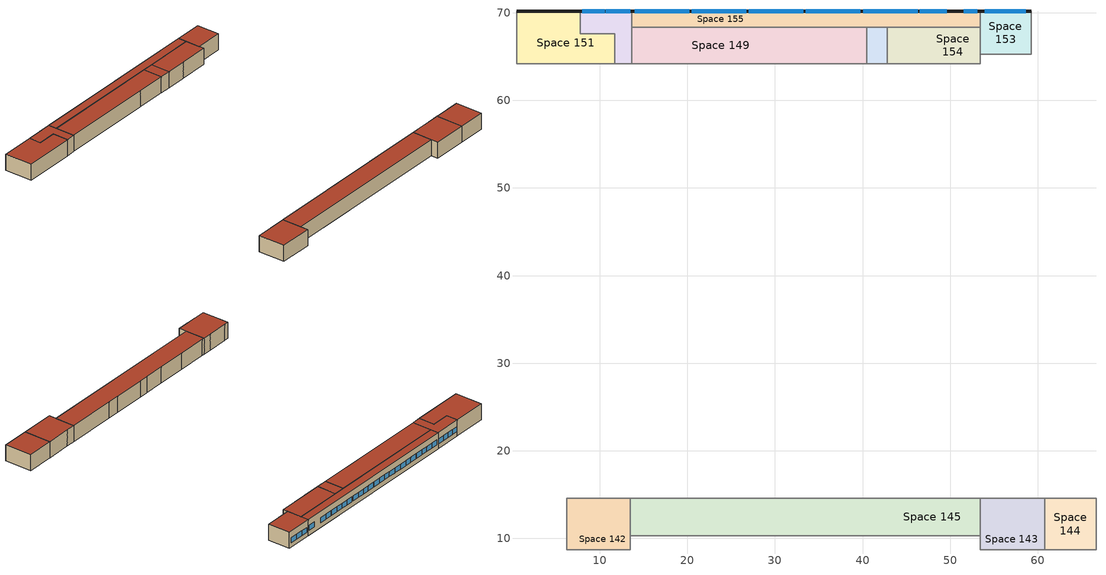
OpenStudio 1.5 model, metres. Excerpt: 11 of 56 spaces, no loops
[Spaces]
Space 142
 floor to Space 117: 13.49,14.57 13.49,8.73 7.15,8.73 7.15,11.25 11.64,11.25 11.64,14.57 z4.05
 floor to Space 105: 7.15,14.57 7.15,8.73 6.24,8.73 6.24,14.57 z4.05
 floor to Space 122: 11.64,14.57 11.64,11.25 7.15,11.25 7.15,14.57 z4.05
 wall to Space 145: 13.49,10.32 13.49,14.57 z4.05:7.56
 wall adiabatic (000 Interior Partition): 13.49,8.73 13.49,10.32 z4.05:7.56
 wall to Space 133: 6.24,8.73 13.49,8.73 z4.05:7.56
 wall to Space 141: 6.24,14.57 6.24,8.73 z4.05:7.56
 wall to Space 101: 13.49,14.57 11.64,14.57 7.15,14.57 6.24,14.57 z4.05:7.56
 roof outside: 13.49,8.73 13.49,14.57 6.24,14.57 6.24,8.73 z7.56
Space 143
 floor to Space 121: 60.67,14.57 60.67,11.23 55.4,11.23 55.4,14.57 z4.05
 floor to Space 110: 60.67,14.57 60.78,14.57 60.78,8.73 60.67,8.73 z4.05
 floor to Space 116: 55.4,14.57 55.4,11.23 60.67,11.23 60.67,8.73 53.41,8.73 53.41,14.57 z4.05
 wall adiabatic (000 Interior Partition): 53.41,10.32 53.41,8.73 z4.05:7.56
 wall to Space 145: 53.41,14.57 53.41,10.32 z4.05:7.56
 wall to Space 101: 60.78,14.57 60.67,14.57 55.4,14.57 53.41,14.57 z4.05:7.56
 wall to Space 144: 60.78,8.73 60.78,14.57 z4.05:7.56
 wall to Space 136: 53.41,8.73 60.78,8.73 z4.05:7.56
 roof outside: 60.78,8.73 60.78,14.57 53.41,14.57 53.41,8.73 z7.56
Space 144
 floor to Space 110: 66.65,14.57 66.65,8.73 60.78,8.73 60.78,14.57 z4.05
 wall to Space 136: 60.78,8.73 66.65,8.73 z4.05:7.56
 wall to Space 101: 66.65,14.57 60.78,14.57 z4.05:7.56
 wall to Space 156: 66.65,8.73 66.65,14.57 z4.05:7.56
 roof outside: 66.65,8.73 66.65,14.57 60.78,14.57 60.78,8.73 z7.56
Space 145
 floor to Space 118: 20.39,14.57 20.39,10.32 13.96,10.32 13.96,14.57 z4.05
 floor to Space 117: 13.96,14.57 13.96,10.32 13.49,10.32 13.49,14.57 z4.05
 floor to Space 120: 31.07,14.57 31.07,10.32 26.59,10.32 26.59,14.57 z4.05
 floor to Space 114: 42.55,14.57 42.55,10.32 39.95,10.32 39.95,14.57 z4.05
 floor to Space 111: 33.1,14.57 33.1,10.32 31.07,10.32 31.07,14.57 z4.05
 floor to Space 115: 53.41,14.57 53.41,10.32 42.55,10.32 42.55,14.57 z4.05
 floor to Space 119: 26.59,14.57 26.59,10.32 20.39,10.32 20.39,14.57 z4.05
 floor to Space 113: 39.95,14.57 39.95,10.32 33.1,10.32 33.1,14.57 z4.05
 wall adiabatic (000 Interior Partition): 13.49,10.32 53.41,10.32 z4.05:7.56
 wall to Space 101: 53.41,14.57 42.55,14.57 39.95,14.57 33.1,14.57 31.07,14.57 26.59,14.57 20.39,14.57 13.96,14.57 13.49,14.57 z4.05:7.56
 roof outside: 53.41,10.32 53.41,14.57 13.49,14.57 13.49,10.32 z7.56
Space 148
 floor to Space 127: 42.83,68.37 42.83,64.2 40.46,64.2 40.46,68.37 z4.05
 wall to Space 101: 40.46,64.2 42.83,64.2 z4.05:7.56
 wall to Space 149: 40.46,68.37 40.46,64.2 z4.05:7.56
 wall to Space 155: 42.83,68.37 40.46,68.37 z4.05:7.56
 wall to Space 154: 42.83,64.2 42.83,68.37 z4.05:7.56
 roof outside: 40.46,64.2 42.83,64.2 42.83,68.37 40.46,68.37 z7.56
Space 149
 floor to Space 125: 33.99,68.37 33.99,64.2 13.64,64.2 13.64,68.37 z4.05
 floor to Space 130: 38.4,68.37 38.4,66.2 33.99,66.2 33.99,68.37 z4.05
 floor to Space 126: 40.46,68.37 40.46,64.2 33.99,64.2 33.99,66.2 38.4,66.2 38.4,68.37 z4.05
 wall to Space 101: 13.64,64.2 33.99,64.2 40.46,64.2 z4.05:7.56
 wall to Space 150: 13.64,68.37 13.64,64.2 z4.05:7.56
 wall to Space 155: 40.46,68.37 13.64,68.37 z4.05:7.56
 roof outside: 40.46,64.2 40.46,68.37 13.64,68.37 13.64,64.2 z7.56
Space 150
 floor to Space 124: 7.77,70.15 13.64,70.15 13.64,64.2 11.7,64.2 11.7,67.63 7.77,67.63 z4.05
 wall outside: 13.64,70.15 7.77,70.15 z4.05:7.56
 wall to Space 155: 13.64,68.37 13.64,70.15 z4.05:7.56
 wall to Space 101: 11.7,64.2 13.64,64.2 z4.05:7.56
 wall to Space 151: 7.77,70.15 7.77,67.63 11.7,67.63 11.7,64.2 z4.05:7.56
 window: 10.61,70.15 9.34,70.15 / 13.48,70.15 12.09,70.15 z5.07:6.15; 12,70.15 10.69,70.15 / 9.27,70.15 8,70.15 z5.07:6.14
 roof outside: 13.64,64.2 13.64,70.15 7.77,70.15 7.77,67.63 11.7,67.63 11.7,64.2 z7.56
Space 151
 floor to Space 123: 7.77,70.15 7.77,67.63 11.7,67.63 11.7,64.2 0.51,64.2 0.51,70.15 z4.05
 wall outside: 7.77,70.15 0.51,70.15 z4.05:7.56
 wall to Space 101: 0.51,64.2 11.7,64.2 z4.05:7.56
 wall to Space 159: 0.51,70.15 0.51,64.2 z4.05:7.56
 roof outside: 0.51,64.2 11.7,64.2 11.7,67.63 7.77,67.63 7.77,70.15 0.51,70.15 z7.56
Space 153
 floor to Space 129: 59.26,70.15 59.26,65.25 53.41,65.25 53.41,70.15 z4.05
 wall outside: 59.26,70.15 53.41,70.15 / 53.41,65.25 53.42,65.25 z4.05:7.56
 wall to Space 155: 53.41,70.15 53.41,68.37 z4.05:7.56
 wall to Space 152: 53.42,65.25 59.26,65.25 59.26,70.15 z4.05:7.56
 wall to Space 154: 53.41,68.37 53.41,65.25 z4.05:7.56
 window: 58.63,70.15 57.07,70.15 / 57.07,70.15 55.52,70.15 / 55.52,70.15 53.96,70.15 z5.02:6.1
 roof outside: 59.26,65.25 59.26,70.15 53.41,70.15 53.41,65.25 z7.56
Space 154
 floor to Space 127: 47.2,68.37 47.2,64.2 42.83,64.2 42.83,68.37 z4.05
 floor to Space 128: 53.41,68.37 53.41,64.2 47.2,64.2 47.2,68.37 z4.05
 wall to Space 101: 42.83,64.2 47.2,64.2 53.41,64.2 z4.05:7.56
 wall to Space 155: 53.41,68.37 42.83,68.37 z4.05:7.56
 wall to Space 152: 53.41,64.2 53.41,65.25 z4.05:7.56
 roof outside: 53.41,64.2 53.41,68.37 42.83,68.37 42.83,64.2 z7.56
Space 155
 floor to Space 126: 40.46,70.15 40.46,68.37 38.4,68.37 38.4,70.15 z4.05
 floor to Space 127: 47.2,70.15 47.2,68.37 40.46,68.37 40.46,70.15 z4.05
 floor to Space 130: 33.99,70.15 38.4,70.15 38.4,68.37 33.99,68.37 z4.05
 floor to Space 125: 33.99,70.15 33.99,68.37 13.64,68.37 13.64,70.15 z4.05
 floor to Space 128: 53.41,70.15 53.41,68.37 47.2,68.37 47.2,70.15 z4.05
 wall outside: 53.41,70.15 13.64,70.15 z4.05:7.56
 window: 53.11,70.15 51.55,70.15 / 49.64,70.15 48.08,70.15 / 48.08,70.15 46.53,70.15 z5.1:6.18; 46.29,70.15 44.74,70.15 / 44.74,70.15 43.18,70.15 / 43.18,70.15 41.63,70.15 / 41.63,70.15 40.07,70.15 z5.1:6.17; 39.72,70.15 38.17,70.15 / 38.17,70.15 36.61,70.15 / 36.61,70.15 35.06,70.15 / 35.06,70.15 33.5,70.15 / 20.25,70.15 18.69,70.15 / 18.69,70.15 17.14,70.15 / 17.14,70.15 15.58,70.15 / 15.58,70.15 14.03,70.15 z5.11:6.19; 33.23,70.15 31.67,70.15 / 31.67,70.15 30.12,70.15 / 30.12,70.15 28.56,70.15 / 28.56,70.15 27.01,70.15 z5.12:6.19; 26.72,70.15 25.16,70.15 / 25.16,70.15 23.61,70.15 / 23.61,70.15 22.05,70.15 / 22.05,70.15 20.5,70.15 z5.11:6.18
 roof outside: 53.41,68.37 53.41,70.15 13.64,70.15 13.64,68.37 z7.56
[Site]
Site 1: Latitude {deg}=53.53; Longitude {deg}=-114.1; Time Zone {hr}=-7; Elevation {m}=723
[Building]
005 Hangar 4: North Axis {deg}=-15; Nominal Floor to Floor Height {m}=3; Default Construction Set=Vintage 4; Default Schedule Set=NRCan Cold Lake Default Schedule Set
[ClimateZones]
Climate Zone Institution Name 1=ASHRAE; Climate Zone Document Name 1=ANSI/ASHRAE Standard 169; Climate Zone Document Year 1=2006; Climate Zone Institution Name 2=CEC; Climate Zone Document Name 2=California Climate Zone Descriptions; Climate Zone Document Year 2=1995
[SizingPeriod:DesignDay] Barometric Pressure {Pa}=92936; Wind Direction {deg}=180; Sky Clearness=0; Rain Indicator=0; Snow Indicator=0; Day of Month=21; Daylight Saving Time Indicator=0; Dry-Bulb Temperature Range Modifier Type=DefaultMultipliers
Name | Maximum Dry-Bulb Temperature {C} | Daily Dry-Bulb Temperature Range {deltaC} | Humidity Indicating Conditions at Maximum Dry-Bulb {BasedOnField A3} | Wind Speed {m/s} | Month | Day Type | Humidity Indicating Type | Solar Model Indicator | ASHRAE Taub | ASHRAE Taud
Edmonton Stony Plain Ann Clg .4% Condns WB=>MDB | 25.3 | 12 | 19 | 3.8 | 7 | SummerDesignDay | Wetbulb | ASHRAETau | 0.353 | 2.369
Edmonton Stony Plain Ann Hum_n 99.6% Condns DP=>MCDB | -32.4 | 0 | -37.7 | 1.9 | 1 | WinterDesignDay | Dewpoint | ASHRAEClearSky
Edmonton Stony Plain Ann Clg .4% Condns DP=>MDB | 22.6 | 12 | 16.5 | 3.8 | 7 | SummerDesignDay | Dewpoint | ASHRAETau | 0.353 | 2.369
Edmonton Stony Plain Ann Clg .4% Condns DB=>MWB | 27.5 | 12 | 17.6 | 3.8 | 7 | SummerDesignDay | Wetbulb | ASHRAETau | 0.353 | 2.369
[Construction]
000 ExtSlabCarpet 4in ClimateZone 1-8: MAT-CC05 4 HW CONCRETE, CP02 CARPET PAD
000 Interior Ceiling: 000 M11 100mm lightweight concrete, 000 F05 Ceiling air space resistance, 000 F16 Acoustic tile
000 Interior Floor: 000 F16 Acoustic tile, 000 F05 Ceiling air space resistance, 000 M11 100mm lightweight concrete
000 Interior Partition: 000 G05 25mm wood
000 Interior Wall: 000 G01a 19mm gypsum board, 000 F04 Wall air space resistance, 000 G01a 19mm gypsum board
Vintage 4 Door R4: Vintage 4 Door mtl R4
Vintage 4 wall R8: Vintage 4 Wall mtl R8
Vintage 4 Roof R12: Vintage 4 Roof mtl R12
Vintage 4 Window R1.6: Vintage 4 Windows R1.6
[Material]
Name | Roughness | Thickness | Conductivity | Density | Specific Heat | Thermal Absorptance | Solar Absorptance | Visible Absorptance
000 F16 Acoustic tile | MediumSmooth | 0.0191 | 0.06 | 368 | 590
000 G01a 19mm gypsum board | MediumSmooth | 0.019 | 0.16 | 800 | 1090
000 G05 25mm wood | MediumSmooth | 0.0254 | 0.15 | 608 | 1630
000 M11 100mm lightweight concrete | MediumRough | 0.1016 | 0.53 | 1280 | 840
MAT-CC05 4 HW CONCRETE | Rough | 0.1016 | 1.311 | 2240 | 836.8 | 0.9 | 0.7 | 0.7
Vintage 4 Door mtl R4 | MediumRough | 0.03169 | 0.045 | 265 | 836.8 | 0.9 | 0.7 | 0.7
Vintage 4 Roof mtl R12 | MediumRough | 0.095745 | 0.045 | 265 | 836.8 | 0.9 | 0.7 | 0.7
Vintage 4 Wall mtl R8 | MediumRough | 0.06338 | 0.045 | 265 | 836.8 | 0.9 | 0.7 | 0.7
[Material:AirGap]
Name | Thermal Resistance
000 F04 Wall air space resistance | 0.15
000 F05 Ceiling air space resistance | 0.18
[Material:NoMass]
CP02 CARPET PAD: Roughness=VeryRough; Thermal Resistance=0.2165; Thermal Absorptance=0.9; Solar Absorptance=0.7; Visible Absorptance=0.8
[DefaultConstructionSet]
Vintage 4: Default Exterior Surface Constructions=Default Surface Constructions 1; Default Interior Surface Constructions=Default Surface Constructions 2; Default Ground Contact Surface Constructions=Default Surface Constructions 3; Default Exterior SubSurface Constructions=Default Sub Surface Constructions 1; Default Interior SubSurface Constructions=Default Sub Surface Constructions 2
[DefaultSurfaceConstructions]
Name | Floor Construction | Wall Construction | Roof Ceiling Construction
Default Surface Constructions 1 | 000 ExtSlabCarpet 4in ClimateZone 1-8 | Vintage 4 wall R8 | Vintage 4 Roof R12
Default Surface Constructions 2 | 000 Interior Floor | 000 Interior Wall | 000 Interior Ceiling
Default Surface Constructions 3 | 000 ExtSlabCarpet 4in ClimateZone 1-8 | 000 ExtSlabCarpet 4in ClimateZone 1-8 | 000 ExtSlabCarpet 4in ClimateZone 1-8
[DefaultSubSurfaceConstructions]
Name | Fixed Window Construction | Operable Window Construction | Door Construction | Glass Door Construction
Default Sub Surface Constructions 1 | Vintage 4 Window R1.6 | Vintage 4 Window R1.6 | Vintage 4 Door R4 | Vintage 4 Window R1.6
Default Sub Surface Constructions 2
[WindowMaterial:SimpleGlazingSystem]
Vintage 4 Windows R1.6: U-Factor {W/m2-K}=3.549; Solar Heat Gain Coefficient=0.6; Visible Transmittance=0.7
[ElectricEquipment:Definition] Design Level Calculation Method=Watts/Area
Name | Watts per Space Floor Area {W/m2} | Fraction Radiant
MNECB-Office type 1-sched-A-eq_elec_def | 7.5 | 0
MNECB-Active Storage Bulky-sched-E-eq_elec_def; MNECB-Toilet and Washrooms-sched-*-eq_elec_def | 1 | 0
MNECB-Corridors-sched-*-eq_elec_def; MNECB-Active Stairway-sched-*-eq_elec_def | 0 | 0
MNECB-Locker Room and Shower-sched-*-eq_elec_def | 2.5
[Lights:Definition] Design Level Calculation Method=Watts/Area
Name | Watts per Space Floor Area {W/m2}
MNECB-Office-1-sched-A-lights_def | 19.4
MNECB-Active Storage Bulky-sched-E-lights_def | 3.2
MNECB-Toilet and Washrooms-sched-*-lights_def | 8.7
MNECB-Corridors-sched-*-lights_def; MNECB-Locker Room and Shower-sched-I-lights_def | 8.6
MNECB-Active Stairway-sched-*-lights_def | 6.5
[People:Definition] Number of People Calculation Method=Area/Person; Fraction Radiant=0.3
Name | Space Floor Area per Person {m2/person}
MNECBModified-Office-1-sched-A-people_def | 29
MNECBModified-Active Storage Bulky-sched-E-people_def; MNECBModified-Corridors-sched-*-people_def; MNECBModified-Active Stairway-sched-*-people_def | 146
MNECBModified-Toilet and Washrooms-*-people_def | 44
MNECBModified-Locker Room and Shower-sched-*-people_def | 15
[ThermostatSetpoint:DualSetpoint] Heating Setpoint Temperature Schedule=NRCan Default Heating Setpoint
Name | Cooling Setpoint Temperature Schedule
Thermostat Setpoint Dual Setpoint 27; Thermostat Setpoint Dual Setpoint 28; Thermostat Setpoint Dual Setpoint 33 | NRCan - Default Cooling Setpoint
Thermostat Setpoint Dual Setpoint 29; Thermostat Setpoint Dual Setpoint 30; Thermostat Setpoint Dual Setpoint 40; Thermostat Setpoint Dual Setpoint 41; Thermostat Setpoint Dual Setpoint 42; Thermostat Setpoint Dual Setpoint 43; Thermostat Setpoint Dual Setpoint 44; Thermostat Setpoint Dual Setpoint 45 | NRCan Default Cooling Setpoint (No AC)
[DesignSpecification:OutdoorAir] Outdoor Air Flow per Floor Area {m3/s-m2}=0
Name | Outdoor Air Flow per Person {m3/s-person}
MNECBPerPerson-Office Category 1-A-oa | 0.01
MNECBPerPerson-Active Storage Bulky-E-oa; MNECBPerPerson-Corridors-*-oa; MNECBPerPerson-Active Stairway-*-oa; MNECBPerPerson-Locker Room and Shower-*-oa | 0.025
MNECBPerPerson-Toilet and Washrooms-*-oa | 0.03
[BuildingStory]
Building Story 2: Nominal Z Coordinate {m}=0; Nominal Floor to Floor Height {m}=4.055
[Space] Building Story=Building Story 2
Name | Space Type | Thermal Zone
Space 142 | Service and Common-Active Stairway | MZ2-Stairs
Space 143 | Service and Common-Active Stairway | MZ12-Stairs
Space 144 | Assembly-Locker Room and Shower | MZ13-Lockers
Space 145 | Office Category 1 | MZ5-Offices
Space 148 | Service and Common-Toilet and Washrooms | MZ16-Toilet
Space 149 | Office Category 1 | MZ17-Offices
Space 150 | Service and Common-Active Stairway | MZ19-Stairs
Space 151 | Storage/Warehouse-Active Storage Bulky | MZ20-Storage
Space 153 | Service and Common-Active Stairway | MZ14-Stairs
Space 154 | Office Category 1 | MZ15-Offices
Space 155 | Service and Common-Corridors | MZ18-Corridor
[SpaceType] Default Schedule Set=NRCan Cold Lake Default Schedule Set
Name | Design Specification Outdoor Air Object
Office Category 1 | MNECBPerPerson-Office Category 1-A-oa
Storage/Warehouse-Active Storage Bulky | MNECBPerPerson-Active Storage Bulky-E-oa
Service and Common-Toilet and Washrooms | MNECBPerPerson-Toilet and Washrooms-*-oa
Service and Common-Corridors | MNECBPerPerson-Corridors-*-oa
Service and Common-Active Stairway | MNECBPerPerson-Active Stairway-*-oa
Assembly-Locker Room and Shower | MNECBPerPerson-Locker Room and Shower-*-oa
[People]
Name | People Definition | Space or SpaceType
People 53 | MNECBModified-Office-1-sched-A-people_def | Office Category 1
People 3 | MNECBModified-Active Storage Bulky-sched-E-people_def | Storage/Warehouse-Active Storage Bulky
People 79 | MNECBModified-Toilet and Washrooms-*-people_def | Service and Common-Toilet and Washrooms
People 21 | MNECBModified-Corridors-sched-*-people_def | Service and Common-Corridors
People 2 | MNECBModified-Active Stairway-sched-*-people_def | Service and Common-Active Stairway
People 45 | MNECBModified-Locker Room and Shower-sched-*-people_def | Assembly-Locker Room and Shower
[Lights]
Name | Lights Definition | Space or SpaceType
Lights 53 | MNECB-Office-1-sched-A-lights_def | Office Category 1
Lights 2 | MNECB-Active Storage Bulky-sched-E-lights_def | Storage/Warehouse-Active Storage Bulky
Lights 85 | MNECB-Toilet and Washrooms-sched-*-lights_def | Service and Common-Toilet and Washrooms
Lights 21 | MNECB-Corridors-sched-*-lights_def | Service and Common-Corridors
Lights 1 | MNECB-Active Stairway-sched-*-lights_def | Service and Common-Active Stairway
Lights 45 | MNECB-Locker Room and Shower-sched-I-lights_def | Assembly-Locker Room and Shower
[ElectricEquipment]
Name | Electric Equipment Definition | Space or SpaceType
Electric Equipment 54 | MNECB-Office type 1-sched-A-eq_elec_def | Office Category 1
Electric Equipment 3 | MNECB-Active Storage Bulky-sched-E-eq_elec_def | Storage/Warehouse-Active Storage Bulky
Electric Equipment 85 | MNECB-Toilet and Washrooms-sched-*-eq_elec_def | Service and Common-Toilet and Washrooms
Electric Equipment 22 | MNECB-Corridors-sched-*-eq_elec_def | Service and Common-Corridors
Electric Equipment 2 | MNECB-Active Stairway-sched-*-eq_elec_def | Service and Common-Active Stairway
Electric Equipment 46 | MNECB-Locker Room and Shower-sched-*-eq_elec_def | Assembly-Locker Room and Shower
[ThermalZone] Use Ideal Air Loads=No
Name | Thermostat
MZ2-Stairs | Thermostat Setpoint Dual Setpoint 45
MZ5-Offices | Thermostat Setpoint Dual Setpoint 33
MZ13-Lockers | Thermostat Setpoint Dual Setpoint 41
MZ14-Stairs | Thermostat Setpoint Dual Setpoint 42
MZ15-Offices | Thermostat Setpoint Dual Setpoint 27
MZ16-Toilet | Thermostat Setpoint Dual Setpoint 43
MZ17-Offices | Thermostat Setpoint Dual Setpoint 28
MZ18-Corridor | Thermostat Setpoint Dual Setpoint 29
MZ19-Stairs | Thermostat Setpoint Dual Setpoint 44
MZ20-Storage | Thermostat Setpoint Dual Setpoint 30
MZ12-Stairs | Thermostat Setpoint Dual Setpoint 40
[DefaultScheduleSet]
NRCan Cold Lake Default Schedule Set: Hours of Operation Schedule=NRCan - Cold Lake - Default Fans; Number of People Schedule=NRCan - Cold Lake - Default People; People Activity Level Schedule=NRCan - Cold Lake - Default Activity; Lighting Schedule=NRCan - Cold Lake - Default Lights; Electric Equipment Schedule=NRCan - Cold Lake - Default Equip; Hot Water Equipment Schedule=NRCan - Cold Lake - Default Hot Water
[SpaceInfiltration:DesignFlowRate] Schedule=Always On; Design Flow Rate Calculation Method=Flow/ExteriorArea; Design Flow Rate {m3/s}=0; Flow per Exterior Surface Area {m3/s-m2}=0.0008
Name | Space or SpaceType | Flow per Space Floor Area {m3/s-m2}
Space Infiltration Design Flow Rate 2 | Assembly-Locker Room and Shower
Space Infiltration Design Flow Rate 5 | Office Category 1 | 0
Space Infiltration Design Flow Rate 6 | Service and Common-Active Stairway | 0
Space Infiltration Design Flow Rate 7 | Service and Common-Corridors | 0
Space Infiltration Design Flow Rate 8 | Service and Common-Toilet and Washrooms | 0
Space Infiltration Design Flow Rate 13 | Storage/Warehouse-Active Storage Bulky | 0
[Schedule:Ruleset]
Name | Default Day Schedule | Summer Design Day Schedule | Winter Design Day Schedule
Always On | Always On Default Schedule | Always On Summer Design Day | Always On Winter Design Day
NRCan - Cold Lake - Default Lights | Schedule Day 6
NRCan - Cold Lake - Default Hot Water | Schedule Day 15
NRCan - Cold Lake - Default Equip | Schedule Day 25
NRCan - Cold Lake - Default Fans | Schedule Day 28
NRCan - Cold Lake - Default People | Schedule Day 31
NRCan - Cold Lake - Default Activity | Schedule Day 39
NRCan Default Heating Setpoint | Schedule Day 41 | Schedule Day 43 | Schedule Day 44
NRCan Default Cooling Setpoint (No AC) | Schedule Day 42 | Schedule Day 46 | Schedule Day 47
NRCan - Default Cooling Setpoint | Schedule Day 48 | Schedule Day 50 | Schedule Day 51
[Schedule:Day]
Always On Default Schedule; Always On Winter Design Day; Always On Summer Design Day; Schedule Day 28: 24, 0, 1
Schedule Day 6; Schedule Day 7; Schedule Day 27: 7, 0, 0.05, 16, 0, 1, 24, 0, 0.05
Schedule Day 14: 24, 0, 0.05
Schedule Day 15; Schedule Day 23: 7, 0, 0.05, 15, 30, 1, 24, 0, 0.05
Schedule Day 22; Schedule Day 26; Schedule Day 29; Schedule Day 31; Schedule Day 32: 24, 0, 0
Schedule Day 25: 24, 0, 0.3
Schedule Day 30; Schedule Day 38: 7, 0, 0, 16, 0, 1, 24, 0, 0
Schedule Day 39: 24, 0, 120
Schedule Day 41; Schedule Day 54: 24, 0, 21
Schedule Day 43; Schedule Day 44: 24, 0, 20
Schedule Day 42; Schedule Day 46; Schedule Day 47; Schedule Day 45: 24, 0, 32
Schedule Day 48; Schedule Day 50; Schedule Day 51; Schedule Day 49; Schedule Day 52; Schedule Day 53: 24, 0, 24
[Schedule:Rule]
Name | Schedule Ruleset | Rule Order | Day Schedule | Apply Monday | Apply Tuesday | Apply Wednesday | Apply Thursday | Apply Friday | Apply Saturday | Apply Sunday | Date Specification Type | Start Month | Start Day | End Month | End Day
M-F | NRCan - Cold Lake - Default Lights | 1 | Schedule Day 7 | Yes | Yes | Yes | Yes | Yes | No
SS | NRCan - Cold Lake - Default Lights | 0 | Schedule Day 14 |  |  |  |  |  | Yes | Yes
SS 1 | NRCan - Cold Lake - Default Hot Water | 1 | Schedule Day 22 |  |  |  |  |  | Yes | Yes
M-F 1 | NRCan - Cold Lake - Default Hot Water | 0 | Schedule Day 23 | Yes | Yes | Yes | Yes | Yes
SS 2 | NRCan - Cold Lake - Default Equip | 1 | Schedule Day 26 |  |  |  |  |  | Yes | Yes
MF 2 | NRCan - Cold Lake - Default Equip | 0 | Schedule Day 27 | Yes | Yes | Yes | Yes | Yes
SS 3 | NRCan - Cold Lake - Default Fans | 1 | Schedule Day 29 |  |  |  |  |  | Yes | Yes
M-F 2 | NRCan - Cold Lake - Default Fans | 0 | Schedule Day 30 | Yes | Yes | Yes | Yes | Yes
Schedule Rule 1 | NRCan - Cold Lake - Default People | 1 | Schedule Day 32 |  |  |  |  |  | Yes | Yes
M-F 3 | NRCan - Cold Lake - Default People | 0 | Schedule Day 38 | Yes | Yes | Yes | Yes | Yes
Schedule Rule 2 | NRCan Default Cooling Setpoint (No AC) | 0 | Schedule Day 45 | Yes | Yes | Yes | Yes | Yes | Yes | Yes | DateRange | 1 | 1 | 12 | 31
Schedule Rule 3 | NRCan - Default Cooling Setpoint | 2 | Schedule Day 49 | Yes | Yes | Yes | Yes | Yes | Yes | Yes | DateRange | 10 | 1 | 12 | 31
Schedule Rule 4 | NRCan - Default Cooling Setpoint | 1 | Schedule Day 52 | Yes | Yes | Yes | Yes | Yes | Yes | Yes | DateRange | 1 | 1 | 4 | 30
Schedule Rule 5 | NRCan - Default Cooling Setpoint | 0 | Schedule Day 53 | Yes | Yes | Yes | Yes | Yes | Yes | Yes | DateRange | 5 | 1 | 9 | 30
Schedule Rule 6 | NRCan Default Heating Setpoint | 0 | Schedule Day 54 | Yes | Yes | Yes | Yes | Yes | Yes | Yes
